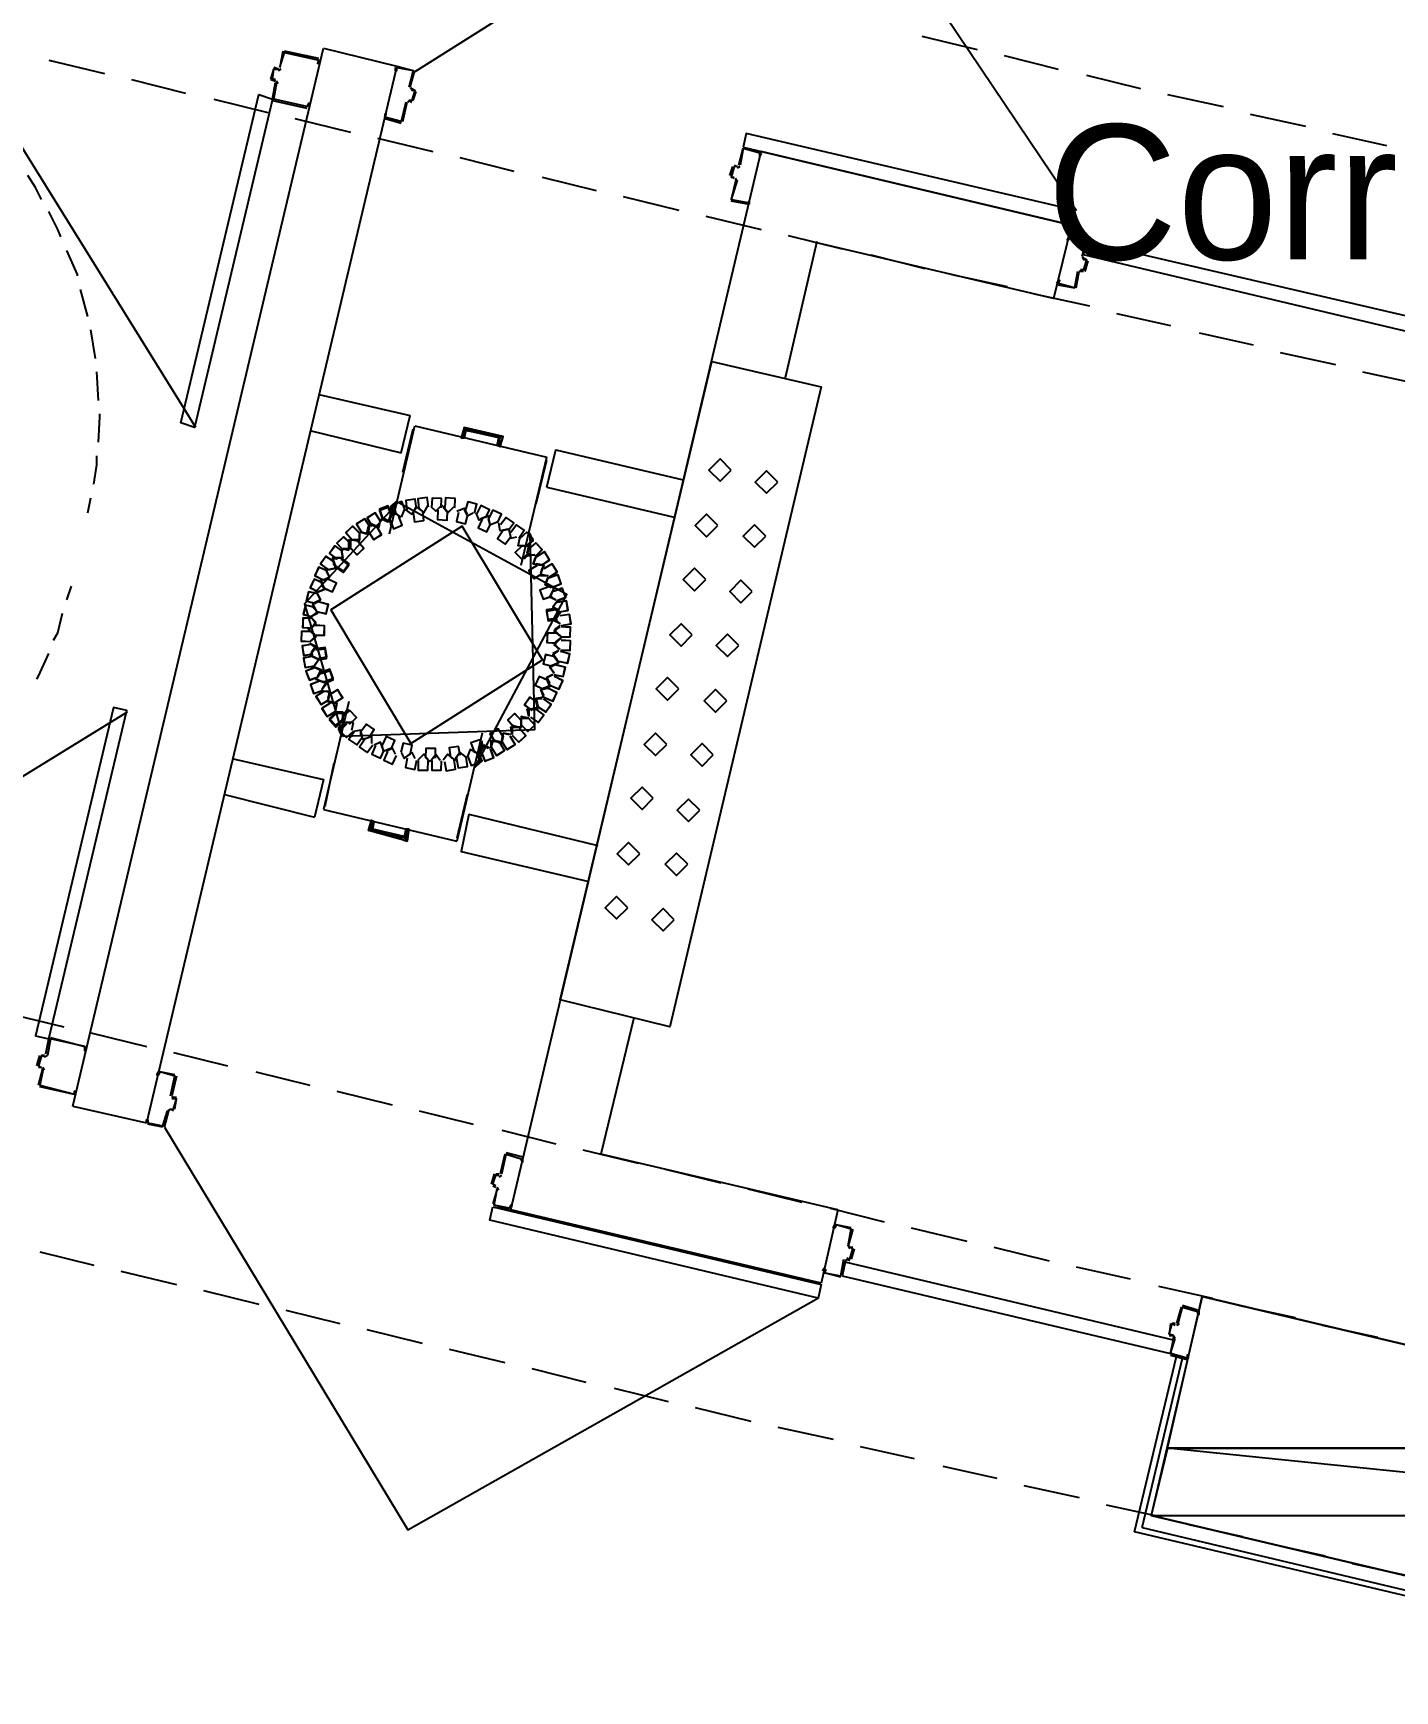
# Model space of a CAD drawing. Header units: feet. Extents: x -84 to 198, y -22 to 181.
# Drawn here: x 47.82 to 59.93, y 112.24 to 126.99 of the extents above; entities that cross this region are included whole.
import ezdxf
from ezdxf.enums import TextEntityAlignment as Align

# ---------------------------------------------------------------- set-up
doc = ezdxf.new("R2010")
doc.units = ezdxf.units.FT
for name, color, linetype in [('A-LINEA', 7, 'CONTINUOUS'), ('A-LINEA-FINA', 9, 'CONTINUOUS'), ('A-MURO-CONCRETO', 8, 'CONTINUOUS'), ('A-NOMBRE-ESPACIO', 2, 'CONTINUOUS')]:
    doc.layers.add(name, color=color, linetype=linetype)

msp = doc.modelspace()

# ---------------------------------------------------------------- linework, layer by layer
at = {"layer": 'A-LINEA'}
for p, q in [((47.0274, 127.09), (49.2642, 123.4848)), ((48.1733, 117.4444), (50.4, 126.8578)), ((50.04, 126.8311), (50.0133, 126.6844)), ((50.36, 126.7644), (50.0533, 126.8311)), ((50.4, 126.8578), (51.0533, 126.6978)), ((55.72, 126.9644), (56.2133, 126.8444)), ((47.96, 126.7511), (48.4533, 126.6311)), ((51.0533, 126.6978), (48.8267, 117.2978)), ((50, 126.6711), (49.96, 126.6844)), ((50, 126.6844), (50, 126.6844)), ((50.0533, 126.8178), (50.0533, 126.8178)), ((50.36, 126.7511), (50.36, 126.7511)), ((51.0533, 126.6844), (51.0533, 126.6844)), ((56.4533, 126.7911), (56.9333, 126.6711)), ((48.6933, 126.5778), (49.1733, 126.4578)), ((49.9333, 126.5778), (49.9733, 126.5644)), ((49.9467, 126.5778), (49.9467, 126.5778)), ((49.9995, 126.5398), (49.9846, 126.5639)), ((50.0021, 126.6583), (50.0261, 126.6732)), ((51.1733, 126.5111), (51.2133, 126.6578)), ((57.1867, 126.6178), (57.6667, 126.4978)), ((49.4267, 126.4044), (49.9067, 126.2844)), ((49.9467, 126.3911), (50.2533, 126.3244)), ((49.96, 126.4044), (49.96, 126.4044)), ((51.1713, 126.3906), (51.1472, 126.3757)), ((51.16, 126.3911), (51.1867, 126.3778)), ((51.1739, 126.509), (51.1887, 126.485)), ((51.1867, 126.5111), (51.1867, 126.5111)), ((51.1867, 126.3911), (51.1867, 126.3911)), ((51.2, 126.3911), (51.2267, 126.4711)), ((57.9067, 126.4444), (58.4, 126.3378)), ((50.2533, 126.3378), (50.2533, 126.3378)), ((50.9467, 126.2444), (50.9467, 126.2444)), ((51.1067, 126.2044), (51.1467, 126.3778)), ((51.16, 126.3778), (51.16, 126.3778)), ((58.64, 126.2711), (59.1333, 126.1644)), ((50.1467, 126.2311), (50.64, 126.1111)), ((50.9467, 126.2311), (51.0933, 126.1911)), ((51.0933, 126.2044), (51.0933, 126.2044)), ((59.3733, 126.0978), (59.8533, 125.9911)), ((50.88, 126.0578), (51.3733, 125.9378)), ((52.0667, 116.5244), (54.2933, 125.9378)), ((54.1467, 125.9644), (54.28, 125.9378)), ((57.0533, 125.2844), (54.2933, 125.9378)), ((51.6133, 125.8844), (52.0933, 125.7644)), ((54.0133, 125.7244), (54.04, 125.8044)), ((54.0533, 125.8178), (54.08, 125.8044)), ((54.0533, 125.8044), (54.0533, 125.8044)), ((54.08, 125.8178), (54.08, 125.8178)), ((54.0821, 125.7916), (54.1061, 125.8065)), ((54.28, 125.9244), (54.28, 125.9244)), ((52.3467, 125.7111), (52.8267, 125.5911)), ((54.0533, 125.6844), (54.0533, 125.6844)), ((54.0795, 125.6732), (54.0646, 125.6972)), ((53.0667, 125.5378), (53.56, 125.4178)), ((54.1733, 125.4711), (54.0267, 125.4978)), ((53.8, 125.3644), (54.2933, 125.2444)), ((54.1733, 125.4844), (54.1733, 125.4844)), ((54.7867, 125.1378), (54.5067, 123.9244)), ((54.5333, 125.1911), (55.0133, 125.0711)), ((57.04, 125.1778), (57.04, 125.1778)), ((57.1467, 125.0044), (57.1867, 125.1378)), ((55.2667, 125.0178), (55.7467, 124.8978)), ((57.1472, 125.0024), (57.1621, 124.9783)), ((57.16, 125.0044), (57.16, 125.0044)), ((57.1733, 124.8711), (57.2, 124.9644)), ((55.9867, 124.8444), (56.48, 124.7378)), ((56.9333, 124.7644), (56.9333, 124.7644)), ((57.0933, 124.7244), (57.12, 124.8711)), ((57.1446, 124.8839), (57.1205, 124.869)), ((57.16, 124.8844), (57.16, 124.8844)), ((48.3067, 124.4711), (48.24, 124.7111)), ((56.72, 124.6711), (57.2133, 124.5644)), ((57.4533, 124.4978), (57.9333, 124.3911)), ((48.3733, 124.0978), (48.3333, 124.3511)), ((58.1867, 124.3244), (58.6667, 124.2178)), ((58.9067, 124.1511), (59.4, 124.0444)), ((48.4, 123.7244), (48.3867, 123.9778)), ((59.64, 123.9778), (60.1333, 123.8711)), ((50.36, 123.7778), (51.1733, 123.5911)), ((51.0933, 123.2578), (51.1733, 123.5911)), ((50.28, 123.4578), (51.0933, 123.2578)), ((50.9867, 122.5378), (51.2133, 123.4978)), ((51.1067, 123.0844), (51.2, 123.4711)), ((51.2133, 123.4978), (52.3867, 123.2178)), ((51.64, 123.3911), (51.6667, 123.4711)), ((51.64, 123.3911), (51.6667, 123.4711)), ((51.6667, 123.4711), (51.9733, 123.3911)), ((51.6667, 123.4711), (51.9733, 123.3911)), ((51.96, 123.3111), (51.9733, 123.3911)), ((51.96, 123.3111), (51.9733, 123.3911)), ((52.16, 122.2578), (52.3867, 123.2178)), ((52.2933, 122.8044), (52.3867, 123.1911)), ((48.3067, 122.7244), (48.3333, 122.8578)), ((52.3867, 122.9511), (53.52, 122.6844)), ((52.3867, 122.9511), (53.52, 122.6844)), ((51.0933, 122.6844), (51.04, 122.7244)), ((51.12, 122.7511), (51.0933, 122.6844)), ((50.8133, 122.6311), (50.8, 122.5644)), ((50.8667, 122.6044), (50.8133, 122.6311)), ((50.9067, 122.6711), (50.8933, 122.6044)), ((50.9067, 122.6711), (50.8933, 122.6044)), ((50.991, 122.6601), (51.0038, 122.5958)), ((50.9911, 122.6605), (51.0035, 122.5961)), ((50.9918, 122.6621), (51.0046, 122.595)), ((50.5733, 122.4044), (50.6267, 122.3911)), ((50.6267, 122.3911), (50.6267, 122.4578)), ((50.64, 122.4844), (50.64, 122.4178)), ((50.6933, 122.4844), (50.64, 122.4844)), ((52.16, 122.4311), (52.2267, 122.4311)), ((52.2133, 122.3378), (52.2267, 122.4044)), ((52.1846, 122.3139), (52.2266, 122.3678)), ((52.185, 122.314), (52.2266, 122.3683)), ((52.1862, 122.3144), (52.2265, 122.3661)), ((52.2933, 122.2711), (52.36, 122.2578)), ((52.36, 122.2578), (52.3333, 122.1911)), ((50.4, 122.1244), (50.4533, 122.1511)), ((50.4533, 122.1511), (50.4267, 122.2044)), ((48.12, 121.9511), (48.16, 122.0711)), ((50.3733, 121.9511), (50.3467, 122.0044)), ((50.3467, 121.8444), (50.2933, 121.8044)), ((50.3067, 121.8844), (50.3467, 121.8444)), ((50.32, 121.9244), (50.3733, 121.9511)), ((50.28, 121.6711), (50.3333, 121.6311)), ((52.5067, 121.7244), (52.4533, 121.6844)), ((52.4533, 121.6844), (52.5067, 121.6311)), ((50.3333, 121.6311), (50.28, 121.5778)), ((52.5067, 121.6044), (52.4533, 121.5644)), ((52.4533, 121.5644), (52.4933, 121.5111)), ((52.4133, 121.3511), (52.4667, 121.3778)), ((52.4933, 121.4978), (52.44, 121.4711)), ((52.44, 121.4711), (52.48, 121.4178)), ((50.32, 121.3511), (50.3733, 121.3244)), ((50.3333, 121.2444), (50.3733, 121.2978)), ((50.4, 121.2178), (50.3333, 121.2444)), ((50.3733, 121.3244), (50.3467, 121.2711)), ((52.3867, 121.2578), (52.44, 121.2844)), ((52.4133, 121.2044), (52.3867, 121.2578)), ((52.4533, 121.2978), (52.4133, 121.3511)), ((50.44, 121.0444), (50.4533, 121.1111)), ((52.3333, 121.1511), (52.4, 121.1644)), ((52.36, 121.0844), (52.3333, 121.1511)), ((48.6558, 120.9507), (45.0408, 118.73)), ((50.6267, 121.0444), (50.4, 120.0844)), ((50.4933, 121.0311), (50.44, 121.0444)), ((50.5067, 120.9511), (50.52, 121.0178)), ((50.5067, 120.9511), (50.52, 121.0178)), ((50.615, 120.9749), (50.5734, 120.9206)), ((50.6134, 120.961), (50.5735, 120.909)), ((50.6271, 120.9745), (50.5869, 120.9228)), ((50.6667, 120.8578), (50.6, 120.8578)), ((50.6533, 120.7911), (50.6667, 120.8578)), ((51.8133, 120.7644), (51.5867, 119.8044)), ((51.809, 120.6288), (51.7962, 120.6931)), ((51.8267, 120.6578), (51.8, 120.6044)), ((51.8217, 120.6272), (51.8083, 120.6943)), ((51.8215, 120.6268), (51.8087, 120.6939)), ((51.92, 120.6978), (51.9867, 120.6711)), ((51.9867, 120.6711), (52, 120.7378)), ((49.5867, 120.5378), (50.4, 120.3511)), ((50.4933, 120.4978), (50.4133, 120.1111)), ((51.7333, 120.6044), (51.7867, 120.5778)), ((50.4, 120.3511), (50.32, 120.0178)), ((49.52, 120.2178), (50.32, 120.0178)), ((51.68, 120.2178), (51.5867, 119.8311)), ((50.4, 120.0844), (51.5867, 119.8044)), ((51.6933, 120.0444), (52.84, 119.7644)), ((50.84, 119.9778), (50.8133, 119.8978)), ((50.84, 119.9778), (50.8133, 119.8978)), ((50.8133, 119.8978), (51.1333, 119.8311)), ((50.8133, 119.8978), (51.1333, 119.8311)), ((51.1467, 119.9111), (51.1333, 119.8311)), ((51.1467, 119.9111), (51.1333, 119.8311)), ((47.6, 118.2711), (48.0933, 118.1511)), ((53.16, 118.2311), (52.8667, 117.0178)), ((47.9333, 117.9111), (47.96, 118.0444)), ((47.9733, 118.0444), (47.9733, 118.0444)), ((48.3333, 118.0978), (48.8267, 117.9778)), ((47.8533, 117.8044), (47.88, 117.8978)), ((47.92, 117.9111), (47.92, 117.9111)), ((47.9221, 117.885), (47.9461, 117.8998)), ((49.0667, 117.9244), (49.5467, 117.8044)), ((47.8667, 117.8044), (47.8667, 117.8044)), ((47.8933, 117.7911), (47.8667, 117.7911)), ((47.8667, 117.6311), (47.9067, 117.7778)), ((47.8933, 117.7778), (47.8933, 117.7778)), ((47.9195, 117.7665), (47.9046, 117.7906)), ((49.0933, 117.7111), (49.0533, 117.5378)), ((49.08, 117.7111), (49.08, 117.7111)), ((49.8, 117.7511), (50.28, 117.6311)), ((47.88, 117.6311), (47.88, 117.6311)), ((48.1733, 117.5511), (47.88, 117.6178)), ((48.1867, 117.5511), (48.1867, 117.5511)), ((49.0539, 117.5357), (49.0687, 117.5116)), ((49.0667, 117.5378), (49.0667, 117.5378)), ((50.52, 117.5778), (51.0133, 117.4578)), ((48.1733, 117.4444), (48.8267, 117.2978)), ((49.0379, 117.4172), (49.0139, 117.4024)), ((49.0667, 117.4044), (49.04, 117.4178)), ((49.0667, 117.5244), (49.0933, 117.5244)), ((49.0667, 117.4178), (49.0667, 117.4178)), ((51.2533, 117.4044), (51.7333, 117.2844)), ((48.84, 117.2978), (48.84, 117.2978)), ((48.9733, 117.2578), (48.84, 117.2844)), ((48.9733, 117.2711), (48.9733, 117.2711)), ((51.9867, 117.2311), (52.4667, 117.1111)), ((52.0133, 117.0178), (51.9733, 116.8444)), ((52.1733, 116.9911), (52.0267, 117.0311)), ((52.0267, 117.0178), (52.0267, 117.0178)), ((52.16, 116.9778), (52.16, 116.9778)), ((52.7067, 117.0578), (53.2, 116.9378)), ((54.9733, 116.5244), (52.8667, 117.0178)), ((51.92, 116.8444), (51.8933, 116.7511)), ((51.9333, 116.8311), (51.9333, 116.8311)), ((51.9621, 116.8183), (51.9861, 116.8332)), ((53.44, 116.8844), (53.9333, 116.7644)), ((51.9067, 116.7511), (51.9067, 116.7511)), ((51.9067, 116.7378), (51.9333, 116.7244)), ((51.9467, 116.7111), (51.9067, 116.5778)), ((51.9333, 116.7111), (51.9333, 116.7111)), ((51.9595, 116.6998), (51.9446, 116.7239)), ((54.1733, 116.7111), (54.6533, 116.5911)), ((52.0533, 116.5378), (52.0533, 116.5378)), ((54.8267, 115.8711), (52.0667, 116.5244)), ((54.9733, 116.5244), (54.8267, 115.8711)), ((54.9067, 116.5378), (55.3867, 116.4178)), ((55.6267, 116.3644), (56.12, 116.2444)), ((55.1067, 116.3511), (55.0667, 116.2044)), ((55.08, 116.2044), (55.08, 116.2044)), ((55.0933, 116.3511), (55.0933, 116.3511)), ((47.88, 116.1511), (48.36, 116.0311)), ((55.04, 116.0711), (55.0133, 115.9378)), ((55.0646, 116.0839), (55.0405, 116.069)), ((55.08, 116.0711), (55.0533, 116.0844)), ((55.0533, 116.0711), (55.0533, 116.0711)), ((55.0672, 116.2024), (55.0821, 116.1783)), ((55.08, 116.1911), (55.1067, 116.1911)), ((55.08, 116.0844), (55.08, 116.0844)), ((55.12, 116.1778), (55.0933, 116.0844)), ((55.1067, 116.1778), (55.1067, 116.1778)), ((56.36, 116.1911), (56.8533, 116.0711)), ((48.6, 115.9778), (49.0933, 115.8578)), ((55, 115.9378), (55, 115.9378)), ((57.0933, 116.0178), (57.5733, 115.9111)), ((49.3333, 115.8044), (49.8267, 115.6844)), ((57.8267, 115.8444), (58.3067, 115.7378)), ((50.0667, 115.6311), (50.5467, 115.5111)), ((58.0267, 115.6578), (57.9867, 115.5111)), ((58.1733, 115.6311), (58.04, 115.6711)), ((58.04, 115.6578), (58.04, 115.6578)), ((58.1733, 115.6178), (58.1733, 115.6178)), ((58.5467, 115.6711), (59.04, 115.5644)), ((57.9867, 115.5244), (57.9867, 115.5244)), ((57.9887, 115.4983), (58.0128, 115.5132)), ((59.28, 115.4978), (59.7733, 115.3911)), ((50.7867, 115.4578), (51.28, 115.3378)), ((57.92, 115.4044), (57.9467, 115.4044)), ((57.9467, 115.3911), (57.9467, 115.3911)), ((57.9728, 115.3798), (57.9579, 115.4039)), ((51.52, 115.2844), (52.0133, 115.1644)), ((57.6133, 113.6578), (57.9867, 115.2178)), ((57.68, 113.6978), (58.04, 115.2044)), ((57.9333, 115.2311), (58.08, 115.1911)), ((58.08, 115.2044), (58.08, 115.2044)), ((52.2533, 115.1111), (52.7333, 114.9911)), ((52.9867, 114.9378), (53.4667, 114.8178)), ((53.7067, 114.7644), (54.2, 114.6444)), ((54.44, 114.5911), (54.9333, 114.4844)), ((55.1733, 114.4178), (55.6533, 114.3111)), ((55.9067, 114.2444), (56.3867, 114.1378)), ((56.6267, 114.0711), (57.12, 113.9644)), ((57.36, 113.8978), (57.8533, 113.7911)), ((57.68, 113.6978), (63.5467, 112.2978)), ((58.0933, 113.7244), (58.5733, 113.6178)), ((63.5867, 112.2444), (57.6133, 113.6578)), ((58.8267, 113.5511), (59.3067, 113.4444)), ((59.5467, 113.3778), (60.04, 113.2711))]:
    msp.add_line(p, q, dxfattribs=at)
for points in [[(57.0961, 125.4113), (54.7607, 128.8866), (51.2141, 126.6469)], [(50.0133, 126.6844), (50.0533, 126.8178), (50.36, 126.7511), (50.3467, 126.7244), (50.36, 126.7244), (50.3733, 126.7511)], [(51.04, 126.6844), (51.04, 126.6578), (51.0533, 126.6578), (51.0533, 126.6844), (51.2, 126.6578), (51.16, 126.5111)], [(51.0533, 126.6978), (51.2, 126.6578), (51.2, 126.6578)], [(49.9333, 126.5778), (49.96, 126.6711), (49.96, 126.6711)], [(49.9733, 126.5778), (49.9467, 126.5778), (49.96, 126.6711), (50, 126.6711)], [(49.9467, 126.4044), (49.9733, 126.5511), (49.9733, 126.5511)], [(50.2667, 126.3378), (50.28, 126.3644), (50.2667, 126.3644), (50.2533, 126.3378), (49.96, 126.4044), (49.9867, 126.5511)], [(49.9467, 126.4044), (49.2533, 123.4844), (49.1333, 123.5244), (49.8267, 126.4444), (49.9467, 126.4044)], [(51.1867, 126.4844), (51.2133, 126.4844), (51.1867, 126.3911), (51.16, 126.3911)], [(51.1867, 126.4978), (51.2133, 126.4844), (51.2133, 126.4844)], [(51.1333, 126.3778), (51.0933, 126.2044), (50.9467, 126.2444), (50.96, 126.2711), (50.9467, 126.2711), (50.9467, 126.2444)], [(54.1333, 125.9778), (57.0533, 125.2844), (57.08, 125.4178), (54.16, 126.0978), (54.1333, 125.9778)], [(54.0933, 125.8178), (54.1333, 125.9644), (54.1333, 125.9644)], [(54.2933, 125.9244), (54.28, 125.8978), (54.28, 125.9244), (54.1333, 125.9644), (54.1067, 125.8178)], [(54.08, 125.8044), (54.0533, 125.8044), (54.0267, 125.7111), (54.0533, 125.7111)], [(47.8933, 125.5111), (47.84, 125.6178), (47.7733, 125.7244)], [(54.0533, 125.6978), (54.0267, 125.7111), (54.0267, 125.7111)], [(54.0667, 125.6844), (54.0267, 125.5111), (54.0267, 125.5111)], [(54.08, 125.6844), (54.0267, 125.5111), (54.1733, 125.4844), (54.1867, 125.4978), (54.1867, 125.4711)], [(48.0667, 125.1778), (48.04, 125.2444), (47.96, 125.4044)], [(57.0533, 125.2844), (56.8933, 124.6311), (54.7867, 125.1244)], [(48.2133, 124.8311), (48.2133, 124.8444), (48.12, 125.0578)], [(57.0267, 125.1778), (57.0133, 125.1511), (57.0267, 125.1511), (57.04, 125.1778), (57.1733, 125.1511), (57.1467, 125.0044)], [(57.04, 125.1911), (57.1733, 125.1511), (57.1733, 125.1511)], [(57.1867, 125.1378), (60.1067, 124.4578), (60.08, 124.3244), (57.16, 125.0178), (57.1867, 125.1378)], [(57.16, 124.9778), (57.1867, 124.9778), (57.16, 124.8844), (57.1333, 124.8844)], [(57.16, 124.9911), (57.1867, 124.9778), (57.1867, 124.9778)], [(57.1067, 124.8711), (57.08, 124.7244), (56.9333, 124.7644), (56.9467, 124.7911), (56.9333, 124.7911), (56.92, 124.7644)], [(57.16, 124.8711), (57.1333, 124.8711), (57.1333, 124.8711)], [(56.9333, 124.7511), (57.08, 124.7244), (57.08, 124.7244)], [(53.8533, 124.0711), (54.8267, 123.8444), (53.48, 118.1511), (52.5067, 118.3911), (53.8533, 124.0711)], [(48.4, 123.3511), (48.4133, 123.5778), (48.4133, 123.6044)], [(52.3867, 122.9511), (52.4667, 123.2844), (53.6, 123.0178)], [(48.36, 122.9778), (48.3867, 123.1511), (48.3867, 123.2311)], [(54.0267, 123.1044), (53.9267, 123.2044), (53.8267, 123.1044), (53.9267, 123.0044), (54.0267, 123.1044)], [(54.44, 122.9978), (54.34, 123.0978), (54.24, 122.9978), (54.34, 122.8978), (54.44, 122.9978)], [(51.2289, 122.7629), (51.2158, 122.8459), (51.1325, 122.8345), (51.1424, 122.7511)], [(51.3361, 122.7771), (51.3216, 122.8599), (51.2386, 122.847), (51.2498, 122.7637)], [(51.4485, 122.7681), (51.4505, 122.8521), (51.3665, 122.8557), (51.3613, 122.7719)], [(51.5683, 122.7679), (51.5707, 122.8519), (51.4867, 122.8559), (51.4811, 122.7721)], [(51.0655, 122.8161), (50.2324, 121.9156), (50.5737, 120.7372)], [(51.0655, 122.8161), (50.2324, 121.9156), (50.5737, 120.7372)], [(50.9056, 122.6534), (50.8588, 122.7232), (50.7882, 122.6778), (50.8322, 122.6062)], [(50.9052, 122.6513), (50.861, 122.7227), (50.7887, 122.6799), (50.8301, 122.6068)], [(51.009, 122.6955), (50.9767, 122.773), (50.8986, 122.7423), (50.9278, 122.6635)], [(51.0089, 122.7084), (50.9772, 122.7862), (50.8987, 122.756), (50.9274, 122.677)], [(51.0089, 122.7084), (50.9772, 122.7862), (50.8987, 122.756), (50.9274, 122.677)], [(51.0082, 122.6935), (50.9787, 122.7721), (50.8995, 122.7442), (50.9258, 122.6645)], [(51, 122.7111), (50.9867, 122.6444), (50.92, 122.6844)], [(51, 122.7111), (50.9867, 122.6444), (50.92, 122.6844)], [(51, 122.6978), (50.9733, 122.6444), (50.92, 122.6711)], [(50.92, 122.6711), (50.9733, 122.6444), (51, 122.6978)], [(50.9867, 122.6711), (51.0133, 122.7378), (51.0267, 122.7244)], [(50.9867, 122.6711), (51.0133, 122.7378), (51.0667, 122.6978)], [(50.9867, 122.6578), (51, 122.7244), (51.0267, 122.7111)], [(51.0267, 122.7111), (51.0133, 122.7244), (50.9867, 122.6578)], [(51.0563, 122.8177), (51.0011, 122.769), (51.0345, 122.7035)], [(51.0568, 122.831), (51.0012, 122.7828), (51.034, 122.717)], [(51.0565, 122.8177), (51.0013, 122.7702), (51.0325, 122.7045)], [(51.128, 122.7465), (51.099, 122.8253), (51.0196, 122.7979), (51.0455, 122.7179)], [(51.7479, 120.4595), (52.5656, 121.9973), (51.0655, 122.8161)], [(51.2267, 122.7644), (51.1867, 122.7111), (51.1333, 122.7511)], [(51.1978, 122.7259), (51.211, 122.6429), (51.2942, 122.6545), (51.2842, 122.7379)], [(51.2, 122.7244), (51.2267, 122.7778), (51.28, 122.7378)], [(51.2533, 122.7644), (51.2933, 122.7244), (51.3333, 122.7911)], [(51.44, 122.7778), (51.4, 122.7378), (51.36, 122.7778)], [(51.4133, 122.7511), (51.4533, 122.7911), (51.4933, 122.7511)], [(51.4181, 122.7474), (51.4163, 122.6634), (51.5002, 122.6599), (51.5053, 122.7438)], [(51.4667, 122.7778), (51.5067, 122.7244), (51.56, 122.7778)], [(51.6006, 122.7281), (51.5824, 122.646), (51.6641, 122.6263), (51.6854, 122.7075)], [(51.5867, 122.7378), (51.6533, 122.7644), (51.68, 122.7111)], [(51.6533, 122.7511), (51.68, 122.6978), (51.7333, 122.7244)], [(51.7452, 122.7202), (51.7648, 122.8019), (51.6835, 122.8232), (51.6607, 122.7423)], [(51.84, 122.6844), (51.7867, 122.6578), (51.76, 122.7244)], [(51.8412, 122.675), (51.8765, 122.7512), (51.801, 122.788), (51.7627, 122.7133)], [(51.88, 122.6311), (51.8667, 122.6978), (51.8, 122.6711)], [(51.9488, 122.6353), (51.9829, 122.7121), (51.9068, 122.7477), (51.8697, 122.6723)], [(53.9067, 122.6111), (53.8067, 122.7111), (53.7067, 122.6111), (53.8067, 122.5111), (53.9067, 122.6111)], [(51.178, 120.6711), (52.3474, 121.4152), (51.6354, 122.6044), (50.466, 121.8603), (51.178, 120.6711)], [(51.6354, 122.6044), (50.466, 121.8603), (51.178, 120.6711), (52.3474, 121.4152), (51.6354, 122.6044)], [(50.72, 122.5451), (50.6605, 122.6044), (50.6, 122.5461), (50.6572, 122.4845)], [(50.72, 122.543), (50.6627, 122.6044), (50.6001, 122.5483), (50.655, 122.4847)], [(50.72, 122.5511), (50.72, 122.4844), (50.6533, 122.4844)], [(50.8123, 122.6001), (50.7655, 122.6699), (50.6948, 122.6244), (50.7389, 122.5529)], [(50.8119, 122.598), (50.7676, 122.6694), (50.6954, 122.6266), (50.7368, 122.5534)], [(50.8, 122.6044), (50.8, 122.5378), (50.7333, 122.5511)], [(50.7333, 122.5511), (50.7867, 122.5378), (50.8, 122.6044)], [(50.8, 122.5511), (50.8133, 122.6178), (50.8667, 122.6044)], [(50.801, 122.5555), (50.8478, 122.4857), (50.9185, 122.5311), (50.8745, 122.6027)], [(50.8015, 122.5576), (50.8457, 122.4862), (50.918, 122.529), (50.8766, 122.6021)], [(50.9067, 122.6711), (50.8933, 122.6044), (50.8267, 122.6178)], [(50.8267, 122.6178), (50.8933, 122.5911), (50.9067, 122.6578)], [(50.9911, 122.6605), (51.0229, 122.5827), (51.1013, 122.6129), (51.0726, 122.6919)], [(51.8113, 122.6669), (51.7771, 122.5902), (51.8532, 122.5545), (51.8903, 122.6298)], [(51.8667, 122.6711), (51.88, 122.6178), (51.9467, 122.6444)], [(51.995, 122.5633), (51.9476, 122.4939), (52.0161, 122.4452), (52.0661, 122.5127)], [(52.04, 122.5778), (51.9733, 122.5644), (51.96, 122.6311)], [(52.0441, 122.5654), (52.0926, 122.6341), (52.0249, 122.6838), (51.9738, 122.6172)], [(52.0667, 122.5111), (52.0533, 122.5778), (51.9867, 122.5644)], [(52.0533, 122.5644), (52.0667, 122.4978), (52.12, 122.5111)], [(52.1385, 122.4989), (52.1857, 122.5684), (52.1172, 122.617), (52.0672, 122.5495)], [(52.2067, 122.4311), (52.2667, 122.49), (52.2089, 122.5511), (52.1468, 122.4946)], [(54.3333, 122.5178), (54.2333, 122.6178), (54.1333, 122.5178), (54.2333, 122.4178), (54.3333, 122.5178)], [(50.5725, 122.3814), (50.5042, 122.4304), (50.4539, 122.3632), (50.5201, 122.3115)], [(50.572, 122.3835), (50.5021, 122.43), (50.4542, 122.361), (50.5223, 122.3118)], [(50.64, 122.4518), (50.5805, 122.5111), (50.52, 122.4528), (50.5772, 122.3912)], [(50.64, 122.4496), (50.5827, 122.5111), (50.5201, 122.4549), (50.575, 122.3913)], [(50.6267, 122.4578), (50.64, 122.4044), (50.5733, 122.4044)], [(50.5737, 120.7372), (52.2817, 120.7971), (52.2397, 122.5383)], [(50.64, 122.4178), (50.6267, 122.4844), (50.6933, 122.4844)], [(50.64, 122.4104), (50.6995, 122.3511), (50.76, 122.4095), (50.7028, 122.471)], [(50.64, 122.4126), (50.6973, 122.3512), (50.7599, 122.4073), (50.705, 122.4709)], [(50.6533, 122.4844), (50.72, 122.4711), (50.72, 122.5378)], [(52.1664, 122.4311), (52.1067, 122.372), (52.1646, 122.3111), (52.2266, 122.3679)], [(52.2, 122.4311), (52.1333, 122.4311), (52.1467, 122.4978)], [(52.16, 122.4311), (52.2267, 122.4311), (52.2133, 122.3644)], [(52.2, 122.4311), (52.2267, 122.4311), (52.2133, 122.3644)], [(52.2133, 122.3644), (52.2267, 122.4311), (52.2, 122.4311)], [(52.2052, 122.4311), (52.2644, 122.4748), (52.2368, 122.543)], [(52.2069, 122.4311), (52.2646, 122.4755), (52.237, 122.5429)], [(52.2074, 122.4311), (52.2647, 122.4759), (52.2366, 122.5431)], [(52.2133, 122.4311), (52.2267, 122.4311), (52.2133, 122.3644)], [(52.2267, 122.4178), (52.2133, 122.3511), (52.28, 122.3511)], [(52.28, 122.3511), (52.2133, 122.3378), (52.2267, 122.4044)], [(52.28, 122.3511), (52.2133, 122.3378), (52.2267, 122.4044)], [(52.2874, 122.3378), (52.3467, 122.3973), (52.2883, 122.4578), (52.2267, 122.4006)], [(52.2869, 122.3378), (52.3467, 122.3968), (52.2888, 122.4577), (52.2268, 122.4011)], [(52.2852, 122.3378), (52.3466, 122.3951), (52.2905, 122.4577), (52.2269, 122.4028)], [(50.4925, 122.288), (50.4242, 122.3371), (50.3739, 122.2699), (50.4401, 122.2182)], [(50.492, 122.2902), (50.4221, 122.3367), (50.3742, 122.2677), (50.4423, 122.2184)], [(50.4933, 122.2978), (50.5067, 122.2311), (50.44, 122.2178)], [(50.44, 122.2178), (50.5067, 122.2311), (50.4933, 122.2978)], [(50.5067, 122.2578), (50.48, 122.3111), (50.5467, 122.3244)], [(50.5467, 122.3244), (50.48, 122.3244), (50.4933, 122.2578)], [(50.56, 122.3911), (50.5733, 122.3244), (50.5067, 122.3244)], [(50.5067, 122.3244), (50.5733, 122.3244), (50.56, 122.3911)], [(50.5075, 122.2409), (50.5758, 122.1918), (50.6261, 122.259), (50.5599, 122.3107)], [(50.508, 122.2521), (50.5779, 122.2055), (50.6258, 122.2745), (50.5577, 122.3238)], [(52.2977, 122.2568), (52.2279, 122.21), (52.2733, 122.1393), (52.3449, 122.1833)], [(52.2998, 122.2563), (52.2284, 122.2121), (52.2712, 122.1398), (52.3443, 122.1812)], [(52.3333, 122.2578), (52.2667, 122.2711), (52.2933, 122.3378)], [(52.2933, 122.3378), (52.2667, 122.2711), (52.3333, 122.2578)], [(52.3333, 122.1911), (52.36, 122.2578), (52.2933, 122.2711)], [(52.3423, 122.2588), (52.4121, 122.3056), (52.3667, 122.3763), (52.2951, 122.3322)], [(52.3402, 122.2592), (52.4116, 122.3035), (52.3688, 122.3758), (52.2957, 122.3344)], [(52.409, 122.1521), (52.4788, 122.1989), (52.4333, 122.2696), (52.3618, 122.2256)], [(52.4068, 122.1526), (52.4783, 122.1968), (52.4354, 122.2691), (52.3623, 122.2277)], [(50.396, 122.0994), (50.3195, 122.1342), (50.2832, 122.0584), (50.3583, 122.0206)], [(50.3952, 122.1014), (50.3175, 122.1334), (50.284, 122.0564), (50.3603, 122.0213)], [(50.436, 122.206), (50.3595, 122.2408), (50.3232, 122.1651), (50.3983, 122.1273)], [(50.4352, 122.208), (50.3575, 122.2401), (50.324, 122.163), (50.4003, 122.128)], [(50.4, 122.0578), (50.3733, 122.1244), (50.44, 122.1378)], [(50.44, 122.1378), (50.3733, 122.1244), (50.4, 122.0578)], [(50.4267, 122.2044), (50.4533, 122.1511), (50.4, 122.1244)], [(50.404, 122.0562), (50.4805, 122.0214), (50.5168, 122.0972), (50.4417, 122.1349)], [(50.4048, 122.0542), (50.4825, 122.0222), (50.516, 122.0992), (50.4397, 122.1342)], [(52.4, 122.1644), (52.3333, 122.1644), (52.3467, 122.2311)], [(52.3467, 122.2311), (52.3333, 122.1778), (52.4, 122.1644)], [(52.4267, 122.0578), (52.3733, 122.0844), (52.4, 122.1511)], [(52.4, 122.1511), (52.3733, 122.0844), (52.4267, 122.0711)], [(52.4377, 122.0621), (52.5152, 122.0944), (52.4845, 122.1726), (52.4057, 122.1433)], [(52.4357, 122.0629), (52.5144, 122.0924), (52.4865, 122.1716), (52.4067, 122.1453)], [(53.8, 122.1311), (53.7, 122.2311), (53.6, 122.1311), (53.7, 122.0311), (53.8, 122.1311)], [(54.2133, 122.0244), (54.1133, 122.1244), (54.0133, 122.0244), (54.1133, 121.9244), (54.2133, 122.0244)], [(50.3507, 122.0032), (50.2689, 122.0224), (50.2481, 121.941), (50.3291, 121.9186)], [(50.3495, 122.005), (50.2671, 122.0213), (50.2492, 121.9392), (50.3309, 121.9197)], [(50.3467, 122.0044), (50.3733, 121.9511), (50.32, 121.9244)], [(50.3867, 122.0978), (50.4133, 122.0444), (50.3467, 122.0178)], [(50.3467, 122.0178), (50.4133, 122.0444), (50.3867, 122.0978)], [(52.4023, 122.0668), (52.3248, 122.0345), (52.3555, 121.9563), (52.4343, 121.9856)], [(52.4043, 122.066), (52.3256, 122.0365), (52.3535, 121.9573), (52.4333, 121.9836)], [(52.3867, 122.0844), (52.4533, 122.0578), (52.4267, 122.0044)], [(52.4267, 121.9911), (52.4533, 122.0578), (52.3867, 122.0844)], [(52.4667, 121.9511), (52.4133, 121.9778), (52.44, 122.0311)], [(52.44, 122.0311), (52.4133, 121.9778), (52.4667, 121.9511)], [(52.4777, 121.9421), (52.5552, 121.9744), (52.5245, 122.0526), (52.4457, 122.0233)], [(52.4757, 121.9429), (52.5544, 121.9724), (52.5265, 122.0516), (52.4467, 122.0253)], [(48, 121.5911), (48.04, 121.6578), (48.08, 121.8311)], [(50.324, 121.8832), (50.2422, 121.9024), (50.2214, 121.821), (50.3024, 121.7986)], [(50.3228, 121.885), (50.2404, 121.9013), (50.2225, 121.8192), (50.3043, 121.7997)], [(50.2933, 121.8044), (50.3467, 121.8311), (50.32, 121.8844)], [(50.3333, 121.8578), (50.3067, 121.9111), (50.36, 121.9378)], [(50.36, 121.9378), (50.3067, 121.9111), (50.3333, 121.8578)], [(50.3426, 121.8457), (50.4244, 121.8265), (50.4452, 121.9079), (50.3643, 121.9303)], [(50.3438, 121.8439), (50.4263, 121.8276), (50.4441, 121.9097), (50.3624, 121.9292)], [(52.4661, 121.8614), (52.3837, 121.8448), (52.3986, 121.7622), (52.4816, 121.7755)], [(52.4679, 121.8735), (52.385, 121.86), (52.3969, 121.7768), (52.4803, 121.7871)], [(52.4933, 121.8578), (52.44, 121.8844), (52.48, 121.9378)], [(52.48, 121.9378), (52.44, 121.8844), (52.4933, 121.8578)], [(52.4533, 121.8711), (52.5067, 121.8444), (52.4667, 121.7911)], [(52.4667, 121.7911), (52.5067, 121.8311), (52.4533, 121.8711)], [(52.5067, 121.7378), (52.4533, 121.7644), (52.4933, 121.8178)], [(52.4933, 121.8178), (52.4533, 121.7778), (52.5067, 121.7378)], [(52.4939, 121.8408), (52.5763, 121.8574), (52.5614, 121.9401), (52.4784, 121.9268)], [(52.4921, 121.8421), (52.575, 121.8556), (52.5631, 121.9388), (52.4797, 121.9285)], [(52.5206, 121.7208), (52.603, 121.7374), (52.588, 121.8201), (52.5051, 121.8068)], [(52.5188, 121.7221), (52.6017, 121.7356), (52.5898, 121.8188), (52.5064, 121.8085)], [(50.2901, 121.6658), (50.2062, 121.6687), (50.2016, 121.5848), (50.2854, 121.5786)], [(50.2886, 121.6674), (50.2046, 121.6672), (50.2031, 121.5832), (50.287, 121.5801)], [(50.3035, 121.7858), (50.2195, 121.7887), (50.215, 121.7048), (50.2987, 121.6986)], [(50.3019, 121.7874), (50.2179, 121.7872), (50.2164, 121.7032), (50.3004, 121.7001)], [(50.32, 121.6444), (50.2667, 121.6844), (50.32, 121.7244)], [(50.32, 121.7244), (50.2667, 121.6844), (50.32, 121.6444)], [(50.28, 121.5778), (50.3333, 121.6178), (50.2933, 121.6711)], [(50.2933, 121.7911), (50.3333, 121.7511), (50.2933, 121.6978)], [(50.2933, 121.6978), (50.3333, 121.7378), (50.2933, 121.7911)], [(50.3232, 121.6364), (50.4072, 121.6335), (50.4117, 121.7174), (50.3279, 121.7236)], [(50.3247, 121.6349), (50.4088, 121.635), (50.4102, 121.719), (50.3263, 121.7222)], [(52.5067, 121.6311), (52.4533, 121.6711), (52.5067, 121.7111)], [(52.5099, 121.6231), (52.5938, 121.6202), (52.5984, 121.7041), (52.5146, 121.7103)], [(52.5114, 121.6215), (52.5954, 121.6217), (52.5969, 121.7057), (52.513, 121.7088)], [(53.68, 121.6378), (53.58, 121.7378), (53.48, 121.6378), (53.58, 121.5378), (53.68, 121.6378)], [(50.2928, 121.5547), (50.2104, 121.5382), (50.2253, 121.4555), (50.3083, 121.4688)], [(50.2946, 121.5535), (50.2116, 121.54), (50.2235, 121.4568), (50.3069, 121.4671)], [(50.28, 121.5644), (50.3333, 121.5378), (50.2933, 121.4844)], [(50.2933, 121.4844), (50.3333, 121.5244), (50.28, 121.5644)], [(50.3472, 121.4275), (50.4296, 121.444), (50.4147, 121.5267), (50.3317, 121.5134)], [(52.4768, 121.6525), (52.3928, 121.6554), (52.3883, 121.5715), (52.4721, 121.5653)], [(52.4753, 121.654), (52.3912, 121.6539), (52.3898, 121.5699), (52.4737, 121.5667)], [(52.5067, 121.5111), (52.4533, 121.5511), (52.5067, 121.6044)], [(52.48, 121.6578), (52.52, 121.6178), (52.4667, 121.5778)], [(52.4667, 121.5778), (52.52, 121.6178), (52.48, 121.6578)], [(52.5099, 121.5031), (52.5938, 121.5002), (52.5984, 121.5841), (52.5146, 121.5903)], [(52.5114, 121.5015), (52.5954, 121.5017), (52.5969, 121.5857), (52.513, 121.5888)], [(54.0933, 121.5444), (53.9933, 121.6444), (53.8933, 121.5444), (53.9933, 121.4444), (54.0933, 121.5444)], [(47.8533, 121.2444), (47.8667, 121.2711), (47.96, 121.4711)], [(50.3061, 121.448), (50.2237, 121.4315), (50.2386, 121.3488), (50.3216, 121.3621)], [(50.3079, 121.4468), (50.225, 121.4333), (50.2369, 121.3501), (50.3203, 121.3604)], [(50.3333, 121.4311), (50.28, 121.4578), (50.32, 121.5111)], [(50.32, 121.5111), (50.28, 121.4578), (50.3333, 121.4311)], [(50.3067, 121.4444), (50.36, 121.4178), (50.32, 121.3644)], [(50.32, 121.3644), (50.36, 121.4178), (50.3067, 121.4444)], [(50.3454, 121.4154), (50.4284, 121.4289), (50.4165, 121.5121), (50.3331, 121.5018)], [(52.4574, 121.4432), (52.3756, 121.4624), (52.3548, 121.381), (52.4357, 121.3586)], [(52.4562, 121.445), (52.3737, 121.4613), (52.3559, 121.3792), (52.4376, 121.3597)], [(52.4667, 121.3778), (52.4133, 121.3511), (52.4533, 121.2978)], [(52.4267, 121.3644), (52.4933, 121.3911), (52.4533, 121.4444)], [(52.48, 121.4044), (52.44, 121.4578), (52.4933, 121.4978)], [(52.4533, 121.4444), (52.4933, 121.3911), (52.44, 121.3644)], [(52.4493, 121.2857), (52.5311, 121.2665), (52.5519, 121.3479), (52.4709, 121.3703)], [(52.4505, 121.2839), (52.5329, 121.2676), (52.5508, 121.3497), (52.4691, 121.3692)], [(52.4893, 121.4057), (52.5711, 121.3865), (52.5919, 121.4679), (52.5109, 121.4903)], [(52.4905, 121.4039), (52.5729, 121.3876), (52.5908, 121.4697), (52.5091, 121.4892)], [(50.3223, 121.3468), (50.2448, 121.3145), (50.2755, 121.2363), (50.3543, 121.2656)], [(50.3243, 121.346), (50.2456, 121.3165), (50.2735, 121.2373), (50.3533, 121.2636)], [(50.3623, 121.2268), (50.2848, 121.1945), (50.3155, 121.1163), (50.3943, 121.1456)], [(50.3643, 121.226), (50.2856, 121.1965), (50.3135, 121.1173), (50.3933, 121.1436)], [(50.3467, 121.2711), (50.3867, 121.3244), (50.32, 121.3511)], [(50.3733, 121.2978), (50.3333, 121.2444), (50.4, 121.2178)], [(50.36, 121.2311), (50.4267, 121.2178), (50.3867, 121.1511)], [(50.3867, 121.1511), (50.4267, 121.2044), (50.36, 121.2311)], [(50.411, 121.2221), (50.4886, 121.2544), (50.4578, 121.3326), (50.379, 121.3033)], [(50.409, 121.2096), (50.4877, 121.239), (50.4598, 121.3183), (50.38, 121.2919)], [(52.396, 121.2327), (52.3195, 121.2675), (52.2832, 121.1917), (52.3583, 121.154)], [(52.3952, 121.2347), (52.3175, 121.2667), (52.284, 121.1897), (52.3603, 121.1547)], [(52.3867, 121.2444), (52.4133, 121.1778), (52.36, 121.1644)], [(52.36, 121.1644), (52.4133, 121.1778), (52.3867, 121.2444)], [(52.44, 121.2844), (52.3867, 121.2578), (52.4133, 121.2044)], [(52.4173, 121.1895), (52.4938, 121.1547), (52.5301, 121.2305), (52.4551, 121.2683)], [(52.4182, 121.1875), (52.4959, 121.1555), (52.5294, 121.2325), (52.453, 121.2676)], [(53.56, 121.1578), (53.46, 121.2578), (53.36, 121.1578), (53.46, 121.0578), (53.56, 121.1578)], [(50.4044, 121.1368), (50.3346, 121.09), (50.38, 121.0193), (50.4516, 121.0633)], [(50.4065, 121.1363), (50.3351, 121.0921), (50.3779, 121.0198), (50.451, 121.0612)], [(50.4, 121.1378), (50.4533, 121.1378), (50.44, 121.0711)], [(50.44, 121.0711), (50.4667, 121.1244), (50.4, 121.1378)], [(50.4533, 121.1111), (50.44, 121.0444), (50.4933, 121.0311)], [(50.5023, 121.0321), (50.5721, 121.0789), (50.5267, 121.1496), (50.4551, 121.1056)], [(50.5002, 121.0326), (50.5716, 121.0768), (50.5288, 121.1491), (50.4557, 121.1077)], [(52.3058, 121.0347), (52.2376, 121.0838), (52.1872, 121.0165), (52.2534, 120.9648)], [(52.3054, 121.0368), (52.2354, 121.0834), (52.1875, 121.0144), (52.2556, 120.9651)], [(52.3067, 121.0044), (52.28, 121.0711), (52.3467, 121.0711)], [(52.36, 121.0844), (52.2933, 121.0711), (52.3067, 121.0044)], [(52.3075, 121.0009), (52.3758, 120.9518), (52.4261, 121.019), (52.3599, 121.0707)], [(52.4, 121.1778), (52.3333, 121.1511), (52.36, 121.0978)], [(52.364, 121.0829), (52.4405, 121.048), (52.4768, 121.1238), (52.4017, 121.1616)], [(52.3648, 121.0808), (52.4425, 121.0488), (52.476, 121.1259), (52.3997, 121.1609)], [(53.9867, 121.0511), (53.8867, 121.1511), (53.7867, 121.0511), (53.8867, 120.9511), (53.9867, 121.0511)], [(47.96, 118.0444), (48.6533, 120.9644), (48.5333, 120.9911), (47.84, 118.0711), (47.96, 118.0444)], [(50.4577, 121.0301), (50.3879, 120.9833), (50.4333, 120.9126), (50.5049, 120.9566)], [(50.4598, 121.0297), (50.3884, 120.9854), (50.4312, 120.9131), (50.5043, 120.9545)], [(50.4533, 121.0444), (50.52, 121.0311), (50.5067, 120.9644)], [(50.5067, 120.9644), (50.52, 121.0311), (50.4533, 121.0444)], [(50.5126, 120.9511), (50.4533, 120.8916), (50.5117, 120.8311), (50.5733, 120.8883)], [(50.5148, 120.9511), (50.4534, 120.8938), (50.5095, 120.8312), (50.5731, 120.8861)], [(50.5143, 120.9378), (50.4534, 120.88), (50.51, 120.8179), (50.5732, 120.8732)], [(50.5143, 120.9378), (50.4534, 120.88), (50.51, 120.8179), (50.5732, 120.8732)], [(50.5067, 120.9511), (50.5733, 120.9511), (50.5733, 120.8844)], [(50.5733, 120.8844), (50.5733, 120.9511), (50.5067, 120.9511)], [(50.5733, 120.8711), (50.5733, 120.9378), (50.5067, 120.9378)], [(50.5733, 120.8711), (50.5733, 120.9378), (50.5067, 120.9378)], [(50.5733, 120.9244), (50.56, 120.8578), (50.5867, 120.8578)], [(50.5733, 120.9244), (50.56, 120.8578), (50.6267, 120.8578)], [(50.5733, 120.9378), (50.5733, 120.8711), (50.5867, 120.8711)], [(50.5867, 120.8711), (50.5733, 120.8578), (50.5733, 120.9244)], [(50.6322, 120.8445), (50.6933, 120.9022), (50.6368, 120.9643), (50.5735, 120.9091)], [(52.16, 120.8785), (52.1005, 120.9378), (52.04, 120.8794), (52.0972, 120.8178)], [(52.16, 120.8763), (52.1027, 120.9377), (52.0401, 120.8816), (52.095, 120.818)], [(52.2267, 120.9111), (52.2133, 120.9778), (52.28, 120.9778)], [(52.28, 120.9778), (52.2267, 120.9778), (52.2267, 120.9111)], [(52.2933, 121.0444), (52.3067, 120.9911), (52.24, 120.9778)], [(52.24, 120.9778), (52.3067, 120.9778), (52.2933, 121.0444)], [(52.2409, 120.9075), (52.3091, 120.8585), (52.3595, 120.9257), (52.2932, 120.9774)], [(52.2413, 120.9054), (52.3112, 120.8588), (52.3591, 120.9279), (52.2911, 120.9771)], [(52.308, 120.9987), (52.3779, 120.9522), (52.4258, 121.0212), (52.3577, 121.0704)], [(50.5926, 120.8578), (50.5353, 120.813), (50.5634, 120.7458)], [(50.5943, 120.8444), (50.5355, 120.8003), (50.5636, 120.7323)], [(50.5948, 120.8578), (50.5356, 120.8141), (50.5632, 120.7459)], [(50.6056, 120.8444), (50.5467, 120.7846), (50.6054, 120.7245), (50.6666, 120.782)], [(50.6739, 120.7764), (50.6278, 120.7062), (50.6971, 120.6587), (50.7459, 120.727)], [(50.7333, 120.7378), (50.7333, 120.7911), (50.6667, 120.7778)], [(50.7333, 120.7778), (50.7467, 120.7111), (50.8, 120.7244)], [(50.806, 120.7258), (50.8522, 120.7959), (50.783, 120.8435), (50.734, 120.7753)], [(51.999, 120.7334), (51.9522, 120.8032), (51.8815, 120.7578), (51.9255, 120.6862)], [(51.9985, 120.7313), (51.9543, 120.8027), (51.882, 120.7599), (51.9234, 120.6868)], [(52.08, 120.7511), (52.0667, 120.8178), (52.1333, 120.8178)], [(52.1333, 120.8178), (52.08, 120.8311), (52.08, 120.7511)], [(52.08, 120.7437), (52.1395, 120.6844), (52.2, 120.7428), (52.1428, 120.8044)], [(52.08, 120.7459), (52.1373, 120.6845), (52.1999, 120.7406), (52.145, 120.8042)], [(52.16, 120.8844), (52.16, 120.8178), (52.0933, 120.8178)], [(52.0933, 120.8178), (52.16, 120.8178), (52.16, 120.8844)], [(52.2267, 120.8978), (52.16, 120.9111), (52.16, 120.8444)], [(52.16, 120.8311), (52.16, 120.8978), (52.2267, 120.8978)], [(52.16, 120.8371), (52.2195, 120.7778), (52.28, 120.8361), (52.2228, 120.8977)], [(52.16, 120.8393), (52.2173, 120.7778), (52.2799, 120.8339), (52.225, 120.8976)], [(50.7683, 120.71), (50.7209, 120.6406), (50.7894, 120.5919), (50.8394, 120.6593)], [(50.76, 120.7111), (50.8267, 120.7378), (50.8267, 120.6711)], [(50.8637, 120.6532), (50.8308, 120.5759), (50.9075, 120.5415), (50.9433, 120.6175)], [(50.9333, 120.6178), (50.9067, 120.6844), (50.8533, 120.6578)], [(50.92, 120.6578), (50.9333, 120.6044), (51, 120.6311)], [(51.0029, 120.6223), (51.0359, 120.6996), (50.9593, 120.7341), (50.9233, 120.6582)], [(50.96, 120.6044), (51.0133, 120.6311), (51.04, 120.5778)], [(51.1733, 120.5745), (51.1906, 120.6567), (51.1087, 120.6756), (51.0882, 120.5942)], [(51.3959, 120.5422), (51.3964, 120.6262), (51.3124, 120.6283), (51.3086, 120.5444)], [(51.6161, 120.5638), (51.6016, 120.6465), (51.5186, 120.6337), (51.5298, 120.5504)], [(51.8217, 120.6272), (51.7917, 120.7056), (51.7126, 120.6772), (51.7395, 120.5976)], [(51.7333, 120.6044), (51.7867, 120.5778), (51.8133, 120.6444)], [(51.8133, 120.6444), (51.7867, 120.5778), (51.7733, 120.5911)], [(51.7733, 120.5911), (51.7867, 120.5778), (51.8133, 120.6444)], [(51.7733, 120.5911), (51.7867, 120.5778), (51.8133, 120.6444)], [(51.7867, 120.6044), (51.8133, 120.6578), (51.8667, 120.6311)], [(51.88, 120.6311), (51.8267, 120.6578), (51.8, 120.6044)], [(51.88, 120.6311), (51.8133, 120.6578), (51.8, 120.6044)], [(51.8933, 120.6311), (51.8933, 120.6978), (51.96, 120.6844)], [(51.96, 120.6844), (51.9067, 120.6978), (51.8933, 120.6444)], [(51.8944, 120.6355), (51.9412, 120.5657), (52.0118, 120.6111), (51.9678, 120.6827)], [(51.8948, 120.6376), (51.939, 120.5662), (52.0113, 120.609), (51.9699, 120.6821)], [(52, 120.7378), (51.9867, 120.6844), (51.92, 120.6978)], [(51.9867, 120.6978), (52, 120.7644), (52.0533, 120.7511)], [(52.0667, 120.7511), (52, 120.7644), (51.9867, 120.6978)], [(51.9877, 120.6888), (52.0345, 120.619), (52.1052, 120.6645), (52.0611, 120.736)], [(51.9881, 120.6909), (52.0324, 120.6195), (52.1046, 120.6623), (52.0632, 120.7354)], [(53.4533, 120.6644), (53.3533, 120.7644), (53.2533, 120.6644), (53.3533, 120.5644), (53.4533, 120.6644)], [(53.8667, 120.5711), (53.7667, 120.6711), (53.6667, 120.5711), (53.7667, 120.4711), (53.8667, 120.5711)], [(50.9701, 120.5998), (50.9376, 120.5223), (51.0144, 120.4883), (51.0499, 120.5644)], [(51.0933, 120.5911), (51.12, 120.5378), (51.1733, 120.5778)], [(51.1458, 120.5404), (51.13, 120.4579), (51.2122, 120.4405), (51.2312, 120.5223)], [(51.1333, 120.5511), (51.1867, 120.5911), (51.2133, 120.5378)], [(51.3333, 120.5244), (51.2933, 120.5778), (51.24, 120.5244)], [(51.2435, 120.5194), (51.2442, 120.4354), (51.3282, 120.4345), (51.3308, 120.5185)], [(51.3867, 120.5511), (51.3467, 120.5111), (51.3067, 120.5511)], [(51.36, 120.5244), (51.4, 120.5778), (51.44, 120.5244)], [(51.3641, 120.5201), (51.3635, 120.4361), (51.4475, 120.4338), (51.4514, 120.5177)], [(51.5467, 120.5378), (51.5067, 120.5778), (51.4667, 120.5244)], [(51.4767, 120.511), (51.4925, 120.4285), (51.5753, 120.4426), (51.5627, 120.5257)], [(51.6, 120.5778), (51.5733, 120.5244), (51.52, 120.5644)], [(51.5733, 120.5378), (51.6133, 120.5911), (51.6667, 120.5511)], [(51.5839, 120.5385), (51.5983, 120.4557), (51.6814, 120.4685), (51.6702, 120.5518)], [(51.76, 120.5911), (51.7067, 120.6178), (51.68, 120.5511)], [(51.6849, 120.5549), (51.7152, 120.4765), (51.7941, 120.5052), (51.7669, 120.5847)], [(51.7435, 120.4712), (51.7987, 120.5187), (51.7675, 120.5844)], [(51.7437, 120.4712), (51.7989, 120.5198), (51.7655, 120.5854)], [(51.7573, 120.4712), (51.8121, 120.5191), (51.7804, 120.5847)], [(51.8043, 120.5934), (51.8366, 120.5159), (51.9148, 120.5466), (51.8855, 120.6254)], [(51.805, 120.595), (51.835, 120.5165), (51.9141, 120.5451), (51.8871, 120.6247)], [(51.8052, 120.5954), (51.8346, 120.5168), (51.9139, 120.5447), (51.8875, 120.6244)], [(53.3333, 120.1844), (53.2333, 120.2844), (53.1333, 120.1844), (53.2333, 120.0844), (53.3333, 120.1844)], [(51.6933, 120.0444), (51.6267, 119.7111), (52.76, 119.4444)], [(53.7467, 120.0778), (53.6467, 120.1778), (53.5467, 120.0778), (53.6467, 119.9778), (53.7467, 120.0778)], [(53.2133, 119.6911), (53.1133, 119.7911), (53.0133, 119.6911), (53.1133, 119.5911), (53.2133, 119.6911)], [(53.64, 119.5978), (53.54, 119.6978), (53.44, 119.5978), (53.54, 119.4978), (53.64, 119.5978)], [(53.1067, 119.2111), (53.0067, 119.3111), (52.9067, 119.2111), (53.0067, 119.1111), (53.1067, 119.2111)], [(53.52, 119.1044), (53.42, 119.2044), (53.32, 119.1044), (53.42, 119.0044), (53.52, 119.1044)], [(48.2933, 117.9644), (48.28, 117.9378), (48.28, 117.9511), (48.28, 117.9778), (47.9733, 118.0444), (47.9467, 117.8978)], [(47.9733, 118.0578), (48.28, 117.9778), (48.28, 117.9778)], [(47.92, 117.8844), (47.8933, 117.8978), (47.8667, 117.8044), (47.8933, 117.7911)], [(47.92, 117.8978), (47.8933, 117.8978), (47.8933, 117.8978)], [(47.9067, 117.7644), (47.88, 117.6311), (48.1867, 117.5511), (48.1867, 117.5778), (48.2, 117.5778), (48.1867, 117.5511)], [(49.04, 117.5378), (49.08, 117.7111), (48.9467, 117.7511), (48.9333, 117.7244), (48.92, 117.7244), (48.9333, 117.7511)], [(49.08, 117.7244), (48.9467, 117.7511), (48.9467, 117.7511)], [(48.8267, 117.2978), (48.8267, 117.3244), (48.84, 117.3244), (48.84, 117.2978), (48.9733, 117.2711), (49.0133, 117.4044)], [(48.9867, 117.2578), (49.0267, 117.4044), (49.0267, 117.4044)], [(49.04, 117.4178), (49.0667, 117.4178), (49.0933, 117.5111), (49.0533, 117.5111)], [(49.08, 117.4178), (49.0933, 117.5111), (49.0933, 117.5111)], [(48.9874, 117.2602), (51.1502, 113.6758), (54.8021, 115.7413)], [(51.9867, 116.8444), (52.0267, 117.0178), (52.16, 116.9778), (52.16, 116.9644), (52.1733, 116.9511), (52.1733, 116.9778)], [(51.9333, 116.7378), (51.9067, 116.7511), (51.9333, 116.8311), (51.96, 116.8311)], [(51.9333, 116.8444), (51.96, 116.8444), (51.96, 116.8444)], [(52.0667, 116.5378), (52.08, 116.5644), (52.0667, 116.5644), (52.0533, 116.5378), (51.92, 116.5644), (51.9467, 116.7111)], [(51.9067, 116.5511), (54.8267, 115.8578), (54.8, 115.7378), (51.88, 116.4311), (51.9067, 116.5511)], [(52.0533, 116.5244), (51.92, 116.5644), (51.92, 116.5644)], [(55.0667, 116.2044), (55.0933, 116.3511), (54.96, 116.3911), (54.9467, 116.3644), (54.9333, 116.3644), (54.9467, 116.3911)], [(55.0933, 116.3644), (54.96, 116.3911), (54.96, 116.3911)], [(54.84, 115.9778), (54.8533, 116.0044), (54.8667, 115.9911), (54.8533, 115.9644), (55, 115.9378), (55.0267, 116.0844)], [(55.0133, 115.9378), (57.9333, 115.2444), (57.96, 115.3644), (55.04, 116.0578), (55.0133, 115.9378)], [(55.0533, 116.0978), (55.08, 116.0844), (55.1067, 116.1778), (55.08, 116.1911)], [(55, 115.9244), (54.8533, 115.9644), (54.8533, 115.9644)], [(57.76, 113.8044), (63.4533, 112.4578), (63.9067, 114.4044), (58.2133, 115.7511), (57.76, 113.8044)], [(58, 115.5111), (58.04, 115.6578), (58.1733, 115.6178), (58.1733, 115.6044), (58.1867, 115.5911), (58.1867, 115.6178)], [(57.9333, 115.5111), (57.92, 115.4178), (57.92, 115.4178)], [(57.96, 115.4044), (57.92, 115.4178), (57.9467, 115.5111), (57.9733, 115.4978)], [(57.9733, 115.5111), (57.9467, 115.5111), (57.9467, 115.5111)], [(57.96, 115.3911), (57.9333, 115.2444), (57.9333, 115.2444)], [(58.0933, 115.2044), (58.0933, 115.2311), (58.08, 115.2311), (58.08, 115.2044), (57.9333, 115.2444), (57.9733, 115.3778)]]:
    msp.add_lwpolyline(points, dxfattribs=at)
at = {"layer": 'A-LINEA-FINA'}
for points in [[(51.6533, 123.3911), (51.6533, 123.4844), (51.6267, 123.3911), (51.6533, 123.3911), (51.6533, 123.3911)], [(51.6667, 123.4578), (51.6533, 123.3911), (51.6533, 123.4844), (51.6667, 123.4578)], [(51.6667, 123.4578), (52, 123.4044), (51.6533, 123.4844), (51.6667, 123.4578), (51.6667, 123.4578)], [(51.96, 123.3911), (51.6667, 123.4578), (52, 123.4044), (51.96, 123.3911)], [(51.9467, 123.3244), (51.96, 123.3911), (51.9733, 123.3111), (51.9467, 123.3244)], [(51.96, 123.3911), (51.9733, 123.3111), (52, 123.4044), (51.96, 123.3911), (51.96, 123.3911)], [(50.8533, 119.9778), (50.8, 119.8978), (50.8267, 119.9911), (50.8533, 119.9778), (50.8533, 119.9778)], [(50.84, 119.9111), (50.8533, 119.9778), (50.8, 119.8978), (50.84, 119.9111)], [(50.84, 119.9111), (51.1467, 119.8044), (50.8, 119.8978), (50.84, 119.9111), (50.84, 119.9111)], [(51.12, 119.8444), (50.84, 119.9111), (51.1467, 119.8044), (51.12, 119.8444)], [(51.1333, 119.9111), (51.12, 119.8444), (51.16, 119.9111), (51.1333, 119.9111)], [(51.12, 119.8444), (51.16, 119.9111), (51.1467, 119.8044), (51.12, 119.8444), (51.12, 119.8444)]]:
    msp.add_lwpolyline(points, dxfattribs=at)
at = {"layer": 'A-MURO-CONCRETO'}
for points in [[(58.2133, 115.7511), (63.9067, 114.4044), (57.9067, 114.4044), (58.2133, 115.7511), (58.2133, 115.7511)], [(57.9067, 114.4044), (57.76, 113.8044), (63.7733, 113.8044), (57.9067, 114.4044)], [(57.9067, 114.4044), (63.9067, 114.4044), (63.7733, 113.8044), (57.9067, 114.4044), (57.9067, 114.4044)], [(57.76, 113.8044), (63.7733, 113.8044), (63.4533, 112.4578), (57.76, 113.8044), (57.76, 113.8044)]]:
    msp.add_lwpolyline(points, dxfattribs=at)

# ---------------------------------------------------------------- texts
at = {"layer": 'A-NOMBRE-ESPACIO'}
msp.add_text('Corredor', height=1.2, dxfattribs=at).set_placement((60, 124.9778), align=Align.CENTER)

doc.saveas('drawing.dxf')
